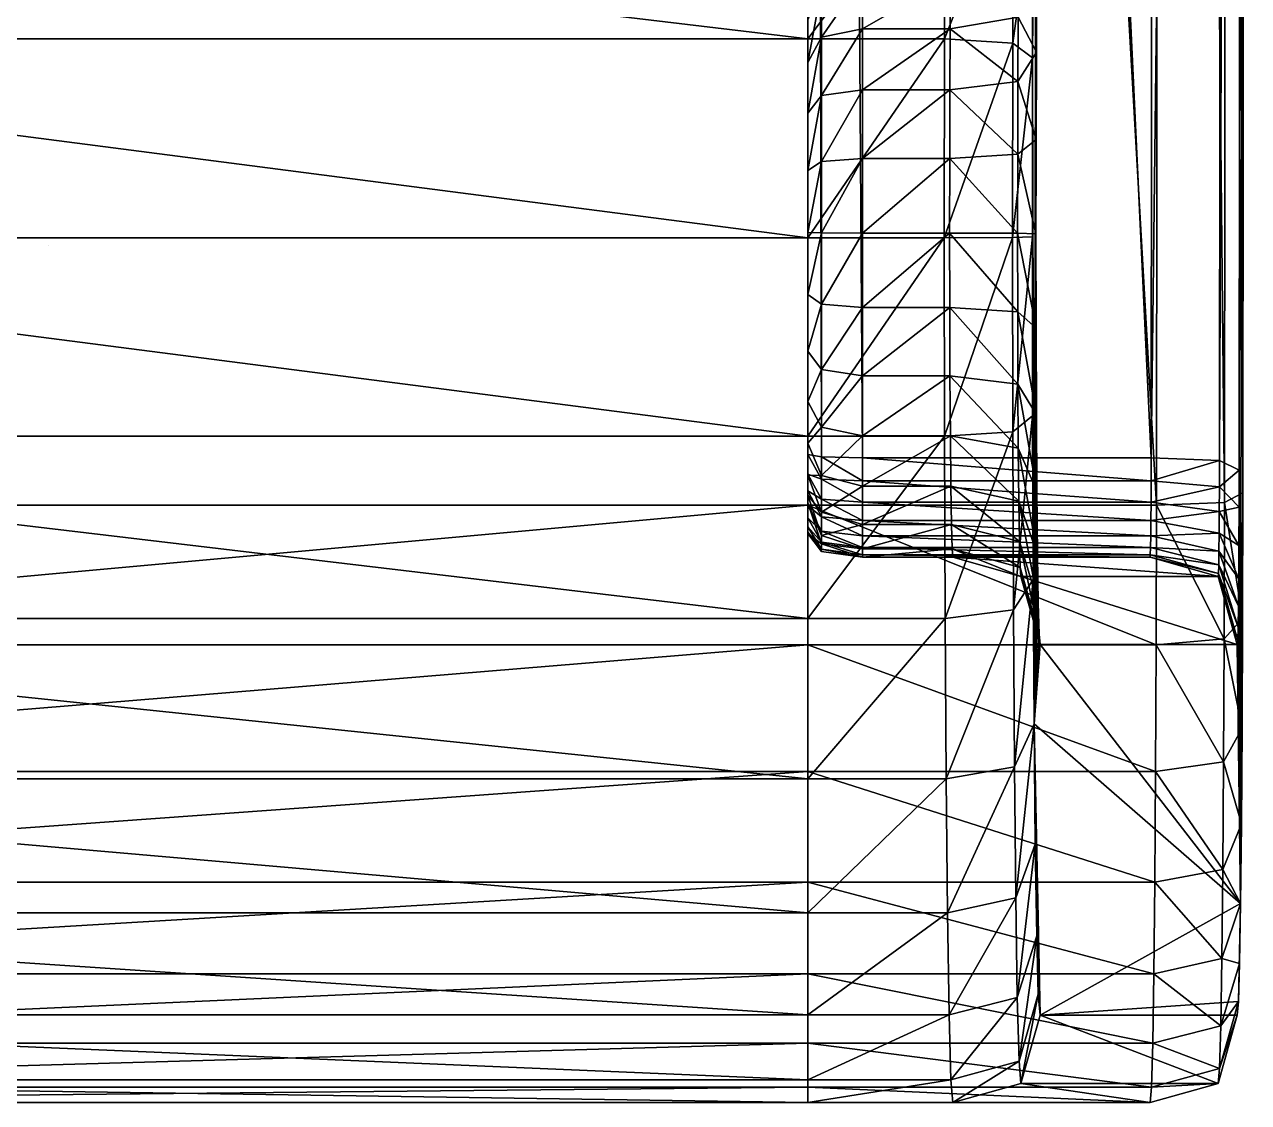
# Model space of a CAD drawing. Header units: metres. Extents: x -3624 to -92, y -1406 to 909.
# Drawn here: x -114.92 to -92.46, y 497.51 to 517.28 of the extents above; entities that cross this region are included whole.
import ezdxf

# ---------------------------------------------------------------- set-up
doc = ezdxf.new("R2010")
doc.units = ezdxf.units.M

msp = doc.modelspace()

# ---------------------------------------------------------------- linework, layer by layer
msp.add_line((-114.473, 513.233, 11.444), (-114.473, 513.233, -17.923))
for points in [[(-100.545, 508.727, 368.046), (-100.545, 785.077, 377.504), (-100.545, 899.025, 366.645)], [(-100.545, 508.727, 368.046), (-100.545, 899.025, 366.645), (-100.545, 874.83, 359.143)], [(-100.545, 508.727, 368.046), (-100.545, 874.83, 359.143), (-100.545, 874.009, 358.873)], [(-100.545, 508.727, 368.046), (-100.545, 874.009, 358.873), (-100.545, 873.226, 358.481)], [(-100.545, 763.264, 360.582), (-100.545, 508.727, 368.046), (-100.545, 873.226, 358.481)], [(-100.545, 509.396, 368.231), (-100.545, 647.085, 378.605), (-100.545, 785.077, 377.504)], [(-100.545, 509.035, 368.174), (-100.545, 509.396, 368.231), (-100.545, 785.077, 377.504)], [(-100.545, 508.727, 368.046), (-100.545, 509.035, 368.174), (-100.545, 785.077, 377.504)], [(-100.545, 763.264, 360.582), (-100.545, 759.889, 360.604), (-100.545, 508.727, 368.046)], [(-100.545, 759.889, 360.604), (-100.545, 647.079, 360.604), (-100.545, 508.727, 368.046)], [(-100.545, 509.396, 368.231), (-100.545, 632.676, 378.246), (-100.545, 647.085, 378.605)], [(-100.545, 647.079, 360.604), (-100.545, 643.704, 360.582), (-100.545, 508.727, 368.046)], [(-100.545, 643.704, 360.582), (-100.545, 640.326, 360.52), (-100.545, 508.727, 368.046)], [(-100.545, 640.326, 360.52), (-100.545, 636.949, 360.414), (-100.545, 508.727, 368.046)], [(-100.545, 636.949, 360.414), (-100.545, 633.574, 360.268), (-100.545, 508.727, 368.046)], [(-100.545, 633.574, 360.268), (-100.545, 630.201, 360.078), (-100.545, 508.727, 368.046)], [(-100.545, 509.396, 368.231), (-100.545, 625.485, 377.797), (-100.545, 632.676, 378.246)], [(-92.635, 509.109, 370.232), (-92.61, 501.162, 372.839), (-92.465, 632.208, 387.619)], [(-92.539, 621.672, 380.079), (-92.635, 509.109, 370.232), (-92.465, 632.208, 387.619)], [(-92.61, 501.162, 372.839), (-92.569, 508.689, 377.021), (-92.465, 632.208, 387.619)], [(-92.569, 508.689, 377.021), (-92.469, 624.783, 387.155), (-92.465, 632.208, 387.619)], [(-100.545, 630.201, 360.078), (-100.545, 626.83, 359.848), (-100.545, 508.727, 368.046)], [(-100.545, 626.83, 359.848), (-100.545, 532.138, 359.144), (-100.545, 508.727, 368.046)], [(-100.545, 509.396, 368.231), (-100.545, 621.891, 377.504), (-100.545, 625.485, 377.797)], [(-92.569, 508.689, 377.021), (-92.472, 621.07, 386.853), (-92.469, 624.783, 387.155)], [(-100.295, 509.35, 368.553), (-100.295, 621.828, 378.252), (-100.545, 621.891, 377.504)], [(-100.545, 621.891, 377.504), (-100.545, 509.396, 368.231), (-100.295, 509.35, 368.553)], [(-99.545, 509.335, 368.661), (-99.545, 621.807, 378.501), (-100.295, 621.828, 378.252)], [(-100.295, 621.828, 378.252), (-100.295, 509.35, 368.553), (-99.545, 509.335, 368.661)], [(-94.251, 509.335, 368.661), (-94.154, 621.807, 378.501), (-99.545, 621.807, 378.501)], [(-99.545, 621.807, 378.501), (-99.545, 509.335, 368.661), (-94.251, 509.335, 368.661)], [(-92.901, 621.777, 378.837), (-94.154, 621.807, 378.501), (-94.251, 509.335, 368.661)], [(-94.251, 509.335, 368.661), (-92.998, 509.286, 368.996), (-92.901, 621.777, 378.837)], [(-92.539, 621.672, 380.079), (-92.901, 621.777, 378.837), (-92.998, 509.286, 368.996)], [(-92.998, 509.286, 368.996), (-92.635, 509.109, 370.232), (-92.539, 621.672, 380.079)], [(-92.81, 620.964, 388.102), (-92.472, 621.07, 386.853), (-92.569, 508.689, 377.021)], [(-100.545, 620.935, 388.463), (-100.545, 508.463, 378.623), (-128.727, 508.463, 378.623)], [(-128.727, 508.463, 378.623), (-128.727, 620.935, 388.463), (-100.545, 620.935, 388.463)], [(-100.545, 620.935, 388.463), (-94.057, 620.935, 388.463), (-94.153, 508.463, 378.623)], [(-94.153, 508.463, 378.623), (-100.545, 508.463, 378.623), (-100.545, 620.935, 388.463)], [(-92.907, 508.513, 378.264), (-94.153, 508.463, 378.623), (-94.057, 620.935, 388.463)], [(-94.057, 620.935, 388.463), (-92.81, 620.964, 388.102), (-92.907, 508.513, 378.264)], [(-92.569, 508.689, 377.021), (-92.907, 508.513, 378.264), (-92.81, 620.964, 388.102)], [(-100.545, 532.138, 359.144), (-100.545, 531.294, 359.291), (-100.545, 508.727, 368.046)], [(-100.545, 531.294, 359.291), (-100.545, 530.441, 359.313), (-100.545, 508.727, 368.046)], [(-100.545, 530.441, 359.313), (-100.545, 529.59, 359.211), (-100.545, 508.727, 368.046)], [(-100.545, 529.59, 359.211), (-100.545, 528.757, 358.984), (-100.545, 508.727, 368.046)], [(-100.545, 528.757, 358.984), (-100.545, 527.954, 358.632), (-100.545, 508.727, 368.046)], [(-100.545, 527.954, 358.632), (-100.545, 527.224, 358.146), (-100.545, 508.727, 368.046)], [(-100.545, 527.224, 358.146), (-100.545, 526.583, 357.566), (-100.545, 508.727, 368.046)], [(-100.545, 526.583, 357.566), (-100.545, 526.038, 356.906), (-100.545, 508.727, 368.046)], [(-96.352, 526.34, -8.534), (-96.4, 522.365, -13.356), (-96.426, 516.668, -16.059)], [(-96.352, 526.34, -8.534), (-96.426, 516.668, -16.059), (-96.398, 504.457, -13.2)], [(-96.356, 516.776, -8.89), (-96.352, 526.34, -8.534), (-96.398, 504.457, -13.2)], [(-96.356, 516.776, -8.89), (-96.347, 518.193, -8.013), (-96.352, 526.34, -8.534)], [(-100.545, 526.038, 356.906), (-100.545, 525.596, 356.175), (-100.545, 508.727, 368.046)], [(-100.545, 525.596, 356.175), (-100.545, 525.264, 355.386), (-100.545, 508.727, 368.046)], [(-100.545, 525.264, 355.386), (-100.545, 525.049, 354.549), (-100.545, 508.727, 368.046)], [(-100.545, 525.049, 354.549), (-100.545, 524.957, 353.706), (-100.545, 508.727, 368.046)], [(-100.545, 524.957, 353.706), (-100.545, 517.962, -4.263), (-100.545, 514.606, -6.874)], [(-100.545, 524.957, 353.706), (-100.545, 514.606, -6.874), (-100.545, 508.509, -1.944)], [(-100.545, 524.957, 353.706), (-100.545, 508.509, -1.944), (-100.545, 508.727, 368.046)], [(-96.4, 522.365, -13.356), (-96.416, 519.687, -15.015), (-96.426, 516.668, -16.059)], [(-100.545, 517.018, -17.615), (-100.545, 520.379, -16.453), (-128.727, 520.379, -16.453)], [(-128.727, 520.379, -16.453), (-128.727, 517.018, -17.615), (-100.545, 517.018, -17.615)], [(-100.545, 517.018, -17.615), (-98.042, 517.018, -17.615), (-98.03, 520.379, -16.453)], [(-98.03, 520.379, -16.453), (-100.545, 520.379, -16.453), (-100.545, 517.018, -17.615)], [(-96.777, 520.228, -16.147), (-98.03, 520.379, -16.453), (-98.042, 517.018, -17.615)], [(-98.042, 517.018, -17.615), (-96.788, 516.941, -17.283), (-96.777, 520.228, -16.147)], [(-96.416, 519.687, -15.015), (-96.777, 520.228, -16.147), (-96.788, 516.941, -17.283)], [(-96.788, 516.941, -17.283), (-96.426, 516.668, -16.059), (-96.416, 519.687, -15.015)], [(-96.688, 517.418, -7.018), (-96.347, 518.193, -8.013), (-96.356, 516.776, -8.89)], [(-100.545, 517.962, -4.263), (-100.545, 517.362, -5.176), (-100.545, 516.582, -5.936)], [(-100.545, 517.962, -4.263), (-100.545, 516.582, -5.936), (-100.545, 514.606, -6.874)], [(-99.545, 518.138, -5.816), (-99.545, 517.202, -6.729), (-100.295, 517.047, -6.531)], [(-100.295, 517.047, -6.531), (-100.295, 517.944, -5.656), (-99.545, 518.138, -5.816)], [(-97.926, 518.138, -5.816), (-97.935, 517.202, -6.729), (-99.545, 517.202, -6.729)], [(-99.545, 517.202, -6.729), (-99.545, 518.138, -5.816), (-97.926, 518.138, -5.816)], [(-96.688, 517.418, -7.018), (-97.935, 517.202, -6.729), (-97.926, 518.138, -5.816)], [(-100.295, 517.944, -5.656), (-100.295, 517.047, -6.531), (-100.545, 516.582, -5.936)], [(-100.545, 516.582, -5.936), (-100.545, 517.362, -5.176), (-100.295, 517.944, -5.656)], [(-97.935, 517.202, -6.729), (-96.688, 517.418, -7.018), (-96.695, 516.236, -7.751)], [(-96.356, 516.776, -8.89), (-96.695, 516.236, -7.751), (-96.688, 517.418, -7.018)], [(-99.545, 517.202, -6.729), (-99.545, 516.085, -7.42), (-100.295, 515.977, -7.193)], [(-100.295, 515.977, -7.193), (-100.295, 517.047, -6.531), (-99.545, 517.202, -6.729)], [(-97.935, 517.202, -6.729), (-97.942, 516.085, -7.42), (-99.545, 516.085, -7.42)], [(-99.545, 516.085, -7.42), (-99.545, 517.202, -6.729), (-97.935, 517.202, -6.729)], [(-96.695, 516.236, -7.751), (-97.942, 516.085, -7.42), (-97.935, 517.202, -6.729)], [(-100.545, 513.37, -18.001), (-100.545, 517.018, -17.615), (-128.727, 517.018, -17.615)], [(-128.727, 517.018, -17.615), (-128.727, 513.37, -18.001), (-100.545, 513.37, -18.001)], [(-100.295, 517.047, -6.531), (-100.295, 515.977, -7.193), (-100.545, 515.653, -6.512)], [(-100.545, 515.653, -6.512), (-100.545, 516.582, -5.936), (-100.295, 517.047, -6.531)], [(-100.545, 513.37, -18.001), (-98.045, 513.37, -18.001), (-98.042, 517.018, -17.615)], [(-98.042, 517.018, -17.615), (-100.545, 517.018, -17.615), (-100.545, 513.37, -18.001)], [(-96.788, 516.941, -17.283), (-98.042, 517.018, -17.615), (-98.045, 513.37, -18.001)], [(-98.045, 513.37, -18.001), (-96.792, 513.373, -17.661), (-96.788, 516.941, -17.283)], [(-96.426, 516.668, -16.059), (-96.788, 516.941, -17.283), (-96.792, 513.373, -17.661)], [(-96.792, 513.373, -17.661), (-96.43, 513.384, -16.406), (-96.426, 516.668, -16.059)], [(-96.695, 516.236, -7.751), (-96.356, 516.776, -8.89), (-96.361, 515.175, -9.444)], [(-96.426, 516.668, -16.059), (-96.43, 513.384, -16.406), (-96.426, 510.106, -16.001)], [(-96.426, 516.668, -16.059), (-96.426, 510.106, -16.001), (-96.398, 504.457, -13.2)], [(-96.361, 515.175, -9.444), (-96.356, 516.776, -8.89), (-96.398, 504.457, -13.2)], [(-100.545, 516.582, -5.936), (-100.545, 515.653, -6.512), (-100.545, 514.606, -6.874)], [(-97.942, 516.085, -7.42), (-96.695, 516.236, -7.751), (-96.699, 514.901, -8.212)], [(-96.361, 515.175, -9.444), (-96.699, 514.901, -8.212), (-96.695, 516.236, -7.751)], [(-100.295, 515.977, -7.193), (-100.295, 514.77, -7.611), (-100.545, 514.606, -6.874)], [(-100.545, 514.606, -6.874), (-100.545, 515.653, -6.512), (-100.295, 515.977, -7.193)], [(-99.545, 516.085, -7.42), (-99.545, 514.825, -7.856), (-100.295, 514.77, -7.611)], [(-100.295, 514.77, -7.611), (-100.295, 515.977, -7.193), (-99.545, 516.085, -7.42)], [(-97.942, 516.085, -7.42), (-97.946, 514.825, -7.856), (-99.545, 514.825, -7.856)], [(-99.545, 514.825, -7.856), (-99.545, 516.085, -7.42), (-97.942, 516.085, -7.42)], [(-96.699, 514.901, -8.212), (-97.946, 514.825, -7.856), (-97.942, 516.085, -7.42)], [(-96.699, 514.901, -8.212), (-96.361, 515.175, -9.444), (-96.363, 513.443, -9.627)], [(-96.363, 513.443, -9.627), (-96.361, 515.175, -9.444), (-96.398, 504.457, -13.2)], [(-99.545, 514.825, -7.856), (-99.545, 513.457, -8.001), (-100.295, 513.459, -7.75)], [(-100.295, 513.459, -7.75), (-100.295, 514.77, -7.611), (-99.545, 514.825, -7.856)], [(-97.946, 514.825, -7.856), (-97.947, 513.457, -8.001), (-99.545, 513.457, -8.001)], [(-99.545, 513.457, -8.001), (-99.545, 514.825, -7.856), (-97.946, 514.825, -7.856)], [(-96.701, 513.454, -8.366), (-97.947, 513.457, -8.001), (-97.946, 514.825, -7.856)], [(-97.946, 514.825, -7.856), (-96.699, 514.901, -8.212), (-96.701, 513.454, -8.366)], [(-96.363, 513.443, -9.627), (-96.701, 513.454, -8.366), (-96.699, 514.901, -8.212)], [(-100.295, 514.77, -7.611), (-100.295, 513.459, -7.75), (-100.545, 513.465, -6.995)], [(-100.545, 513.465, -6.995), (-100.545, 514.606, -6.874), (-100.295, 514.77, -7.611)], [(-100.545, 514.606, -6.874), (-100.545, 513.465, -6.995), (-100.545, 512.327, -6.854)], [(-100.545, 514.606, -6.874), (-100.545, 512.327, -6.854), (-100.545, 510.368, -5.882)], [(-100.545, 514.606, -6.874), (-100.545, 510.368, -5.882), (-100.545, 508.509, -1.944)], [(-100.545, 512.327, -6.854), (-100.545, 513.465, -6.995), (-100.295, 513.459, -7.75)], [(-100.545, 509.728, -17.551), (-100.545, 513.37, -18.001), (-128.727, 513.37, -18.001)], [(-128.727, 513.37, -18.001), (-128.727, 509.728, -17.551), (-100.545, 509.728, -17.551)], [(-100.295, 513.459, -7.75), (-100.295, 512.15, -7.588), (-100.545, 512.327, -6.854)], [(-100.545, 509.728, -17.551), (-98.041, 509.728, -17.551), (-98.045, 513.37, -18.001)], [(-98.045, 513.37, -18.001), (-100.545, 513.37, -18.001), (-100.545, 509.728, -17.551)], [(-100.295, 512.15, -7.588), (-100.295, 513.459, -7.75), (-99.545, 513.457, -8.001)], [(-99.545, 513.457, -8.001), (-99.545, 512.091, -7.832), (-100.295, 512.15, -7.588)], [(-97.947, 513.457, -8.001), (-97.946, 512.091, -7.832), (-99.545, 512.091, -7.832)], [(-99.545, 512.091, -7.832), (-99.545, 513.457, -8.001), (-97.947, 513.457, -8.001)], [(-96.792, 513.373, -17.661), (-98.045, 513.37, -18.001), (-98.041, 509.728, -17.551)], [(-98.041, 509.728, -17.551), (-96.788, 509.811, -17.221), (-96.792, 513.373, -17.661)], [(-96.699, 512.009, -8.187), (-97.946, 512.091, -7.832), (-97.947, 513.457, -8.001)], [(-97.947, 513.457, -8.001), (-96.701, 513.454, -8.366), (-96.699, 512.009, -8.187)], [(-96.43, 513.384, -16.406), (-96.792, 513.373, -17.661), (-96.788, 509.811, -17.221)], [(-96.788, 509.811, -17.221), (-96.426, 510.106, -16.001), (-96.43, 513.384, -16.406)], [(-96.361, 511.713, -9.413), (-96.699, 512.009, -8.187), (-96.701, 513.454, -8.366)], [(-96.701, 513.454, -8.366), (-96.363, 513.443, -9.627), (-96.361, 511.713, -9.413)], [(-96.361, 511.713, -9.413), (-96.363, 513.443, -9.627), (-96.398, 504.457, -13.2)], [(-100.545, 512.327, -6.854), (-100.545, 511.287, -6.473), (-100.545, 510.368, -5.882)], [(-100.545, 511.287, -6.473), (-100.545, 512.327, -6.854), (-100.295, 512.15, -7.588)], [(-100.295, 512.15, -7.588), (-100.295, 510.951, -7.149), (-100.545, 511.287, -6.473)], [(-100.295, 510.951, -7.149), (-100.295, 512.15, -7.588), (-99.545, 512.091, -7.832)], [(-99.545, 512.091, -7.832), (-99.545, 510.838, -7.374), (-100.295, 510.951, -7.149)], [(-97.946, 512.091, -7.832), (-97.941, 510.838, -7.374), (-99.545, 510.838, -7.374)], [(-99.545, 510.838, -7.374), (-99.545, 512.091, -7.832), (-97.946, 512.091, -7.832)], [(-96.694, 510.682, -7.702), (-97.941, 510.838, -7.374), (-97.946, 512.091, -7.832)], [(-97.946, 512.091, -7.832), (-96.699, 512.009, -8.187), (-96.694, 510.682, -7.702)], [(-96.355, 510.122, -8.832), (-96.694, 510.682, -7.702), (-96.699, 512.009, -8.187)], [(-96.699, 512.009, -8.187), (-96.361, 511.713, -9.413), (-96.355, 510.122, -8.832)], [(-96.355, 510.122, -8.832), (-96.361, 511.713, -9.413), (-96.398, 504.457, -13.2)], [(-100.545, 510.368, -5.882), (-100.545, 511.287, -6.473), (-100.295, 510.951, -7.149)], [(-100.295, 510.951, -7.149), (-100.295, 509.893, -6.468), (-100.545, 510.368, -5.882)], [(-100.295, 509.893, -6.468), (-100.295, 510.951, -7.149), (-99.545, 510.838, -7.374)], [(-99.545, 510.838, -7.374), (-99.545, 509.734, -6.663), (-100.295, 509.893, -6.468)], [(-97.941, 510.838, -7.374), (-97.934, 509.734, -6.663), (-99.545, 509.734, -6.663)], [(-99.545, 509.734, -6.663), (-99.545, 510.838, -7.374), (-97.941, 510.838, -7.374)], [(-96.687, 509.513, -6.949), (-97.934, 509.734, -6.663), (-97.941, 510.838, -7.374)], [(-97.941, 510.838, -7.374), (-96.694, 510.682, -7.702), (-96.687, 509.513, -6.949)], [(-96.347, 508.721, -7.93), (-96.687, 509.513, -6.949), (-96.694, 510.682, -7.702)], [(-96.694, 510.682, -7.702), (-96.355, 510.122, -8.832), (-96.347, 508.721, -7.93)], [(-100.545, 510.368, -5.882), (-100.545, 509.601, -5.108), (-100.545, 509.018, -4.185)], [(-100.545, 510.368, -5.882), (-100.545, 509.018, -4.185), (-100.545, 508.509, -1.944)], [(-100.545, 509.601, -5.108), (-100.545, 510.368, -5.882), (-100.295, 509.893, -6.468)], [(-96.426, 510.106, -16.001), (-96.788, 509.811, -17.221), (-96.776, 506.545, -16.027)], [(-96.776, 506.545, -16.027), (-96.415, 507.104, -14.905), (-96.426, 510.106, -16.001)], [(-96.426, 510.106, -16.001), (-96.415, 507.104, -14.905), (-96.398, 504.457, -13.2)], [(-96.347, 508.721, -7.93), (-96.355, 510.122, -8.832), (-96.398, 504.457, -13.2)], [(-100.295, 509.893, -6.468), (-100.295, 509.011, -5.578), (-100.545, 509.601, -5.108)], [(-100.295, 509.011, -5.578), (-100.295, 509.893, -6.468), (-99.545, 509.734, -6.663)], [(-100.545, 506.388, -16.33), (-100.545, 509.728, -17.551), (-128.727, 509.728, -17.551)], [(-128.727, 509.728, -17.551), (-128.727, 506.388, -16.331), (-100.545, 506.388, -16.33)], [(-100.545, 506.388, -16.33), (-98.029, 506.388, -16.33), (-98.041, 509.728, -17.551)], [(-98.041, 509.728, -17.551), (-100.545, 509.728, -17.551), (-100.545, 506.388, -16.33)], [(-99.545, 509.734, -6.663), (-99.545, 508.814, -5.735), (-100.295, 509.011, -5.578)], [(-97.934, 509.734, -6.663), (-97.925, 508.814, -5.735), (-99.545, 508.814, -5.735)], [(-99.545, 508.814, -5.735), (-99.545, 509.734, -6.663), (-97.934, 509.734, -6.663)], [(-96.788, 509.811, -17.221), (-98.041, 509.728, -17.551), (-98.029, 506.388, -16.33)], [(-98.029, 506.388, -16.33), (-96.776, 506.545, -16.027), (-96.788, 509.811, -17.221)], [(-96.677, 508.539, -5.966), (-97.925, 508.814, -5.735), (-97.934, 509.734, -6.663)], [(-97.934, 509.734, -6.663), (-96.687, 509.513, -6.949), (-96.677, 508.539, -5.966)], [(-100.545, 509.018, -4.185), (-100.545, 509.601, -5.108), (-100.295, 509.011, -5.578)], [(-96.335, 507.555, -6.753), (-96.677, 508.539, -5.966), (-96.687, 509.513, -6.949)], [(-96.687, 509.513, -6.949), (-96.347, 508.721, -7.93), (-96.335, 507.555, -6.753)], [(-100.295, 508.94, 368.476), (-100.295, 509.35, 368.553), (-100.545, 509.396, 368.231)], [(-100.545, 509.396, 368.231), (-100.545, 509.035, 368.174), (-100.295, 508.94, 368.476)], [(-99.545, 508.909, 368.577), (-99.545, 509.335, 368.661), (-100.295, 509.35, 368.553)], [(-100.295, 509.35, 368.553), (-100.295, 508.94, 368.476), (-99.545, 508.909, 368.577)], [(-94.252, 508.909, 368.577), (-94.251, 509.335, 368.661), (-99.545, 509.335, 368.661)], [(-99.545, 509.335, 368.661), (-99.545, 508.909, 368.577), (-94.252, 508.909, 368.577)], [(-92.998, 509.286, 368.996), (-94.251, 509.335, 368.661), (-94.252, 508.909, 368.577)], [(-94.252, 508.909, 368.577), (-92.999, 508.804, 368.9), (-92.998, 509.286, 368.996)], [(-92.635, 509.109, 370.232), (-92.998, 509.286, 368.996), (-92.999, 508.804, 368.9)], [(-100.295, 508.573, 368.317), (-100.295, 508.94, 368.476), (-100.545, 509.035, 368.174)], [(-100.545, 509.035, 368.174), (-100.545, 508.727, 368.046), (-100.295, 508.573, 368.317)], [(-100.545, 509.018, -4.185), (-100.545, 508.646, -3.141), (-100.545, 508.509, -1.944)], [(-100.295, 509.011, -5.578), (-100.295, 508.339, -4.515), (-100.545, 509.018, -4.185)], [(-100.545, 508.646, -3.141), (-100.545, 509.018, -4.185), (-100.295, 508.339, -4.515)], [(-100.295, 508.339, -4.515), (-100.295, 509.011, -5.578), (-99.545, 508.814, -5.735)], [(-92.999, 508.804, 368.9), (-92.637, 508.428, 370.097), (-92.635, 509.109, 370.232)], [(-92.635, 509.109, 370.232), (-92.637, 508.428, 370.097), (-92.61, 501.162, 372.839)], [(-99.545, 508.521, 368.408), (-99.545, 508.909, 368.577), (-100.295, 508.94, 368.476)], [(-100.295, 508.94, 368.476), (-100.295, 508.573, 368.317), (-99.545, 508.521, 368.408)], [(-99.545, 508.814, -5.735), (-99.545, 508.113, -4.625), (-100.295, 508.339, -4.515)], [(-94.253, 508.521, 368.408), (-94.252, 508.909, 368.577), (-99.545, 508.909, 368.577)], [(-99.545, 508.909, 368.577), (-99.545, 508.521, 368.408), (-94.253, 508.521, 368.408)], [(-97.925, 508.814, -5.735), (-97.914, 508.113, -4.625), (-99.545, 508.113, -4.625)], [(-99.545, 508.113, -4.625), (-99.545, 508.814, -5.735), (-97.925, 508.814, -5.735)], [(-96.666, 507.796, -4.791), (-97.914, 508.113, -4.625), (-97.925, 508.814, -5.735)], [(-97.925, 508.814, -5.735), (-96.677, 508.539, -5.966), (-96.666, 507.796, -4.791)], [(-92.999, 508.804, 368.9), (-94.252, 508.909, 368.577), (-94.253, 508.521, 368.408)], [(-94.253, 508.521, 368.408), (-93.001, 508.348, 368.702), (-92.999, 508.804, 368.9)], [(-92.637, 508.428, 370.097), (-92.999, 508.804, 368.9), (-93.001, 508.348, 368.702)], [(-100.545, 508.509, -1.944), (-100.545, 508.458, 367.855), (-100.545, 508.727, 368.046)], [(-100.295, 508.251, 368.088), (-100.295, 508.573, 368.317), (-100.545, 508.727, 368.046)], [(-100.545, 508.727, 368.046), (-100.545, 508.458, 367.855), (-100.295, 508.251, 368.088)], [(-100.295, 508.339, -4.515), (-100.295, 507.911, -3.311), (-100.545, 508.646, -3.141)], [(-100.545, 508.509, -1.944), (-100.545, 508.646, -3.141), (-100.295, 507.911, -3.311)], [(-99.545, 508.183, 368.165), (-99.545, 508.521, 368.408), (-100.295, 508.573, 368.317)], [(-100.295, 508.573, 368.317), (-100.295, 508.251, 368.088), (-99.545, 508.183, 368.165)], [(-96.321, 506.665, -5.344), (-96.666, 507.796, -4.791), (-96.677, 508.539, -5.966)], [(-96.677, 508.539, -5.966), (-96.335, 507.555, -6.753), (-96.321, 506.665, -5.344)], [(-96.335, 507.555, -6.753), (-96.347, 508.721, -7.93), (-96.398, 504.457, -13.2)], [(-92.907, 508.513, 378.264), (-92.569, 508.689, 377.021), (-92.573, 506.387, 376.565)], [(-92.61, 501.162, 372.839), (-92.582, 504.377, 375.689), (-92.569, 508.689, 377.021)], [(-92.582, 504.377, 375.689), (-92.573, 506.387, 376.565), (-92.569, 508.689, 377.021)], [(-100.545, 508.463, 378.623), (-100.545, 505.906, 378.116), (-128.727, 505.906, 378.116)], [(-128.727, 505.906, 378.116), (-128.727, 508.463, 378.623), (-100.545, 508.463, 378.623)], [(-100.545, 508.509, -1.944), (-100.545, 507.943, 366.645), (-100.545, 507.969, 367.01)], [(-100.545, 508.509, -1.944), (-100.545, 507.969, 367.01), (-100.545, 508.069, 367.328)], [(-100.545, 508.509, -1.944), (-100.545, 508.069, 367.328), (-100.545, 508.236, 367.612)], [(-100.545, 508.509, -1.944), (-100.545, 508.236, 367.612), (-100.545, 508.458, 367.855)], [(-100.295, 507.911, -3.311), (-100.295, 507.759, -1.987), (-100.545, 508.509, -1.944)], [(-100.545, 507.943, 366.645), (-100.545, 508.509, -1.944), (-100.295, 507.759, -1.987)], [(-100.545, 508.463, 378.623), (-94.153, 508.463, 378.623), (-94.158, 505.906, 378.116)], [(-94.158, 505.906, 378.116), (-100.545, 505.906, 378.116), (-100.545, 508.463, 378.623)], [(-100.295, 507.986, 367.798), (-100.295, 508.251, 368.088), (-100.545, 508.458, 367.855)], [(-100.545, 508.458, 367.855), (-100.545, 508.236, 367.612), (-100.295, 507.986, 367.798)], [(-100.295, 507.911, -3.311), (-100.295, 508.339, -4.515), (-99.545, 508.113, -4.625)], [(-94.256, 508.183, 368.165), (-94.253, 508.521, 368.408), (-99.545, 508.521, 368.408)], [(-99.545, 508.521, 368.408), (-99.545, 508.183, 368.165), (-94.256, 508.183, 368.165)], [(-93.001, 508.348, 368.702), (-94.253, 508.521, 368.408), (-94.256, 508.183, 368.165)], [(-94.256, 508.183, 368.165), (-93.003, 507.949, 368.416), (-93.001, 508.348, 368.702)], [(-92.912, 506.011, 377.768), (-94.158, 505.906, 378.116), (-94.153, 508.463, 378.623)], [(-94.153, 508.463, 378.623), (-92.907, 508.513, 378.264), (-92.912, 506.011, 377.768)], [(-92.64, 507.727, 369.791), (-93.001, 508.348, 368.702), (-93.003, 507.949, 368.416)], [(-93.001, 508.348, 368.702), (-92.64, 507.727, 369.791), (-92.637, 508.428, 370.097)], [(-92.573, 506.387, 376.565), (-92.912, 506.011, 377.768), (-92.907, 508.513, 378.264)], [(-92.637, 508.428, 370.097), (-92.64, 507.727, 369.791), (-92.61, 501.162, 372.839)], [(-100.295, 507.785, 367.458), (-100.295, 507.986, 367.798), (-100.545, 508.236, 367.612)], [(-100.545, 508.236, 367.612), (-100.545, 508.069, 367.328), (-100.295, 507.785, 367.458)], [(-99.545, 507.902, 367.859), (-99.545, 508.183, 368.165), (-100.295, 508.251, 368.088)], [(-100.295, 508.251, 368.088), (-100.295, 507.986, 367.798), (-99.545, 507.902, 367.859)], [(-99.545, 508.113, -4.625), (-99.545, 507.666, -3.368), (-100.295, 507.911, -3.311)], [(-94.259, 507.902, 367.859), (-94.256, 508.183, 368.165), (-99.545, 508.183, 368.165)], [(-99.545, 508.183, 368.165), (-99.545, 507.902, 367.859), (-94.259, 507.902, 367.859)], [(-97.914, 508.113, -4.625), (-97.902, 507.666, -3.368), (-99.545, 507.666, -3.368)], [(-99.545, 507.666, -3.368), (-99.545, 508.113, -4.625), (-97.914, 508.113, -4.625)], [(-96.653, 507.323, -3.46), (-97.902, 507.666, -3.368), (-97.914, 508.113, -4.625)], [(-97.914, 508.113, -4.625), (-96.666, 507.796, -4.791), (-96.653, 507.323, -3.46)], [(-93.003, 507.949, 368.416), (-94.256, 508.183, 368.165), (-94.259, 507.902, 367.859)], [(-100.295, 507.659, 367.078), (-100.295, 507.785, 367.458), (-100.545, 508.069, 367.328)], [(-100.545, 508.069, 367.328), (-100.545, 507.969, 367.01), (-100.295, 507.659, 367.078)], [(-100.295, 507.618, 366.663), (-100.295, 507.659, 367.078), (-100.545, 507.969, 367.01)], [(-100.545, 507.969, 367.01), (-100.545, 507.943, 366.645), (-100.295, 507.618, 366.663)], [(-100.295, 507.759, -1.987), (-100.295, 507.618, 366.663), (-100.545, 507.943, 366.645)], [(-99.545, 507.69, 367.501), (-99.545, 507.902, 367.859), (-100.295, 507.986, 367.798)], [(-100.295, 507.986, 367.798), (-100.295, 507.785, 367.458), (-99.545, 507.69, 367.501)], [(-100.295, 507.759, -1.987), (-100.295, 507.911, -3.311), (-99.545, 507.666, -3.368)], [(-94.262, 507.69, 367.501), (-94.259, 507.902, 367.859), (-99.545, 507.902, 367.859)], [(-99.545, 507.902, 367.859), (-99.545, 507.69, 367.501), (-94.262, 507.69, 367.501)], [(-93.007, 507.62, 368.057), (-94.259, 507.902, 367.859), (-94.262, 507.69, 367.501)], [(-94.259, 507.902, 367.859), (-93.007, 507.62, 368.057), (-93.003, 507.949, 368.416)], [(-92.644, 507.115, 369.353), (-93.003, 507.949, 368.416), (-93.007, 507.62, 368.057)], [(-93.003, 507.949, 368.416), (-92.644, 507.115, 369.353), (-92.64, 507.727, 369.791)], [(-99.545, 507.556, 367.101), (-99.545, 507.69, 367.501), (-100.295, 507.785, 367.458)], [(-100.295, 507.785, 367.458), (-100.295, 507.659, 367.078), (-99.545, 507.556, 367.101)], [(-99.545, 507.666, -3.368), (-99.545, 507.509, -2.002), (-100.295, 507.759, -1.987)], [(-100.295, 507.618, 366.663), (-100.295, 507.759, -1.987), (-99.545, 507.509, -2.002)], [(-99.545, 507.509, 366.669), (-99.545, 507.556, 367.101), (-100.295, 507.659, 367.078)], [(-100.295, 507.659, 367.078), (-100.295, 507.618, 366.663), (-99.545, 507.509, 366.669)], [(-94.266, 507.556, 367.101), (-94.262, 507.69, 367.501), (-99.545, 507.69, 367.501)], [(-99.545, 507.69, 367.501), (-99.545, 507.556, 367.101), (-94.266, 507.556, 367.101)], [(-97.902, 507.666, -3.368), (-97.888, 507.509, -2.002), (-99.545, 507.509, -2.002)], [(-99.545, 507.509, -2.002), (-99.545, 507.666, -3.368), (-97.902, 507.666, -3.368)], [(-96.639, 507.159, -2.034), (-97.888, 507.509, -2.002), (-97.902, 507.666, -3.368)], [(-97.902, 507.666, -3.368), (-96.653, 507.323, -3.46), (-96.639, 507.159, -2.034)], [(-96.305, 506.097, -3.748), (-96.653, 507.323, -3.46), (-96.666, 507.796, -4.791)], [(-96.666, 507.796, -4.791), (-96.321, 506.665, -5.344), (-96.305, 506.097, -3.748)], [(-93.011, 507.371, 367.635), (-94.262, 507.69, 367.501), (-94.266, 507.556, 367.101)], [(-94.262, 507.69, 367.501), (-93.011, 507.371, 367.635), (-93.007, 507.62, 368.057)], [(-92.64, 507.727, 369.791), (-92.644, 507.115, 369.353), (-92.61, 501.162, 372.839)], [(-99.545, 507.509, -2.002), (-99.545, 507.509, 366.669), (-100.295, 507.618, 366.663)], [(-94.271, 507.509, 366.669), (-94.266, 507.556, 367.101), (-99.545, 507.556, 367.101)], [(-99.545, 507.556, 367.101), (-99.545, 507.509, 366.669), (-94.271, 507.509, 366.669)], [(-97.888, 507.509, -2.002), (-94.271, 507.509, 366.669), (-99.545, 507.509, 366.669)], [(-99.545, 507.509, 366.669), (-99.545, 507.509, -2.002), (-97.888, 507.509, -2.002)], [(-93.02, 507.159, 366.676), (-94.271, 507.509, 366.669), (-97.888, 507.509, -2.002)], [(-97.888, 507.509, -2.002), (-96.639, 507.159, -2.034), (-93.02, 507.159, 366.676)], [(-96.321, 506.665, -5.344), (-96.335, 507.555, -6.753), (-96.398, 504.457, -13.2)], [(-93.016, 507.212, 367.164), (-94.266, 507.556, 367.101), (-94.271, 507.509, 366.669)], [(-94.271, 507.509, 366.669), (-93.02, 507.159, 366.676), (-93.016, 507.212, 367.164)], [(-94.266, 507.556, 367.101), (-93.016, 507.212, 367.164), (-93.011, 507.371, 367.635)], [(-92.649, 506.61, 368.802), (-93.007, 507.62, 368.057), (-93.011, 507.371, 367.635)], [(-93.007, 507.62, 368.057), (-92.649, 506.61, 368.802), (-92.644, 507.115, 369.353)], [(-96.289, 505.909, -2.109), (-96.639, 507.159, -2.034), (-96.653, 507.323, -3.46)], [(-96.653, 507.323, -3.46), (-96.305, 506.097, -3.748), (-96.289, 505.909, -2.109)], [(-92.663, 505.984, 367.43), (-93.016, 507.212, 367.164), (-93.02, 507.159, 366.676)], [(-92.656, 506.228, 368.155), (-93.011, 507.371, 367.635), (-93.016, 507.212, 367.164)], [(-93.016, 507.212, 367.164), (-92.663, 505.984, 367.43), (-92.656, 506.228, 368.155)], [(-93.011, 507.371, 367.635), (-92.656, 506.228, 368.155), (-92.649, 506.61, 368.802)], [(-96.415, 507.104, -14.905), (-96.776, 506.545, -16.027), (-96.758, 503.665, -14.173)], [(-96.758, 503.665, -14.173), (-96.398, 504.457, -13.2), (-96.415, 507.104, -14.905)], [(-92.67, 505.909, 366.74), (-93.02, 507.159, 366.676), (-96.639, 507.159, -2.034)], [(-96.639, 507.159, -2.034), (-96.289, 505.909, -2.109), (-92.67, 505.909, 366.74)], [(-93.02, 507.159, 366.676), (-92.67, 505.909, 366.74), (-92.663, 505.984, 367.43)], [(-92.644, 507.115, 369.353), (-92.649, 506.61, 368.802), (-92.61, 501.162, 372.839)], [(-96.776, 506.545, -16.027), (-98.029, 506.388, -16.33), (-98.01, 503.443, -14.435)], [(-98.01, 503.443, -14.435), (-96.758, 503.665, -14.173), (-96.776, 506.545, -16.027)], [(-96.305, 506.097, -3.748), (-96.321, 506.665, -5.344), (-96.398, 504.457, -13.2)], [(-92.649, 506.61, 368.802), (-92.656, 506.228, 368.155), (-92.61, 501.162, 372.839)], [(-100.545, 503.443, -14.435), (-100.545, 506.388, -16.33), (-128.727, 506.388, -16.331)], [(-128.727, 506.388, -16.331), (-128.727, 503.443, -14.435), (-100.545, 503.443, -14.435)], [(-100.545, 503.443, -14.435), (-98.01, 503.443, -14.435), (-98.029, 506.388, -16.33)], [(-98.029, 506.388, -16.33), (-100.545, 506.388, -16.33), (-100.545, 503.443, -14.435)], [(-92.912, 506.011, 377.768), (-92.573, 506.387, 376.565), (-92.582, 504.377, 375.689)], [(-96.289, 505.909, -2.109), (-96.305, 506.097, -3.748), (-96.398, 504.457, -13.2)], [(-92.656, 506.228, 368.155), (-92.663, 505.984, 367.43), (-92.61, 501.162, 372.839)], [(-100.545, 505.906, 378.116), (-100.545, 503.583, 377.103), (-128.727, 503.583, 377.103)], [(-128.727, 503.583, 377.103), (-128.727, 505.906, 378.116), (-100.545, 505.906, 378.116)], [(-100.545, 505.906, 378.116), (-94.158, 505.906, 378.116), (-94.168, 503.583, 377.103)], [(-94.168, 503.583, 377.103), (-100.545, 503.583, 377.103), (-100.545, 505.906, 378.116)], [(-96.289, 505.909, -2.109), (-96.398, 504.457, -13.2), (-92.61, 501.162, 372.839)], [(-92.67, 505.909, 366.74), (-96.289, 505.909, -2.109), (-92.61, 501.162, 372.839)], [(-92.921, 503.757, 376.785), (-94.168, 503.583, 377.103), (-94.158, 505.906, 378.116)], [(-94.158, 505.906, 378.116), (-92.912, 506.011, 377.768), (-92.921, 503.757, 376.785)], [(-92.582, 504.377, 375.689), (-92.921, 503.757, 376.785), (-92.912, 506.011, 377.768)], [(-92.663, 505.984, 367.43), (-92.67, 505.909, 366.74), (-92.61, 501.162, 372.839)], [(-96.398, 504.457, -13.2), (-96.758, 503.665, -14.173), (-96.734, 501.264, -11.752)], [(-96.734, 501.264, -11.752), (-96.376, 502.248, -10.972), (-96.398, 504.457, -13.2)], [(-96.398, 504.457, -13.2), (-96.376, 502.248, -10.972), (-96.35, 500.566, -8.309)], [(-96.398, 504.457, -13.2), (-96.35, 500.566, -8.309), (-96.288, 499.109, -1.926)], [(-96.398, 504.457, -13.2), (-96.288, 499.109, -1.926), (-92.61, 501.162, 372.839)], [(-92.921, 503.757, 376.785), (-92.582, 504.377, 375.689), (-92.594, 502.619, 374.429)], [(-92.61, 501.162, 372.839), (-92.594, 502.619, 374.429), (-92.582, 504.377, 375.689)], [(-96.758, 503.665, -14.173), (-98.01, 503.443, -14.435), (-97.986, 500.989, -11.958)], [(-97.986, 500.989, -11.958), (-96.734, 501.264, -11.752), (-96.758, 503.665, -14.173)], [(-94.168, 503.583, 377.103), (-92.921, 503.757, 376.785), (-92.935, 501.785, 375.372)], [(-92.594, 502.619, 374.429), (-92.935, 501.785, 375.372), (-92.921, 503.757, 376.785)], [(-100.545, 503.583, 377.103), (-100.545, 501.551, 375.648), (-128.727, 501.551, 375.648)], [(-128.727, 501.551, 375.648), (-128.727, 503.583, 377.103), (-100.545, 503.583, 377.103)], [(-100.545, 500.989, -11.958), (-100.545, 503.443, -14.435), (-128.727, 503.443, -14.435)], [(-128.727, 503.443, -14.435), (-128.727, 500.989, -11.958), (-100.545, 500.989, -11.958)], [(-100.545, 503.583, 377.103), (-94.168, 503.583, 377.103), (-94.182, 501.551, 375.648)], [(-94.182, 501.551, 375.648), (-100.545, 501.551, 375.648), (-100.545, 503.583, 377.103)], [(-100.545, 500.989, -11.958), (-97.986, 500.989, -11.958), (-98.01, 503.443, -14.435)], [(-98.01, 503.443, -14.435), (-100.545, 503.443, -14.435), (-100.545, 500.989, -11.958)], [(-92.935, 501.785, 375.372), (-94.182, 501.551, 375.648), (-94.168, 503.583, 377.103)], [(-92.935, 501.785, 375.372), (-92.594, 502.619, 374.429), (-92.61, 501.162, 372.839)], [(-96.376, 502.248, -10.972), (-96.734, 501.264, -11.752), (-96.706, 499.435, -8.856)], [(-96.706, 499.435, -8.856), (-96.35, 500.566, -8.309), (-96.376, 502.248, -10.972)], [(-94.182, 501.551, 375.648), (-92.935, 501.785, 375.372), (-92.952, 500.153, 373.591)], [(-92.61, 501.162, 372.839), (-92.952, 500.153, 373.591), (-92.935, 501.785, 375.372)], [(-100.545, 501.551, 375.648), (-100.545, 499.87, 373.813), (-128.727, 499.87, 373.813)], [(-128.727, 499.87, 373.813), (-128.727, 501.551, 375.648), (-100.545, 501.551, 375.648)], [(-100.545, 501.551, 375.648), (-94.182, 501.551, 375.648), (-94.2, 499.87, 373.813)], [(-94.2, 499.87, 373.813), (-100.545, 499.87, 373.813), (-100.545, 501.551, 375.648)], [(-92.952, 500.153, 373.591), (-94.2, 499.87, 373.813), (-94.182, 501.551, 375.648)], [(-96.734, 501.264, -11.752), (-97.986, 500.989, -11.958), (-97.957, 499.119, -8.997)], [(-97.957, 499.119, -8.997), (-96.706, 499.435, -8.856), (-96.734, 501.264, -11.752)], [(-96.288, 499.109, -1.926), (-92.648, 499.362, 368.899), (-92.61, 501.162, 372.839)], [(-92.952, 500.153, 373.591), (-92.61, 501.162, 372.839), (-92.628, 500.06, 370.977)], [(-92.648, 499.362, 368.899), (-92.628, 500.06, 370.977), (-92.61, 501.162, 372.839)], [(-100.545, 499.119, -8.997), (-100.545, 500.989, -11.958), (-128.727, 500.989, -11.958)], [(-128.727, 500.989, -11.958), (-128.727, 499.119, -8.997), (-100.545, 499.119, -8.997)], [(-100.545, 499.119, -8.997), (-97.957, 499.119, -8.997), (-97.986, 500.989, -11.958)], [(-97.986, 500.989, -11.958), (-100.545, 500.989, -11.958), (-100.545, 499.119, -8.997)], [(-96.35, 500.566, -8.309), (-96.706, 499.435, -8.856), (-96.674, 498.27, -5.579)], [(-96.674, 498.27, -5.579), (-96.321, 499.496, -5.299), (-96.35, 500.566, -8.309)], [(-96.35, 500.566, -8.309), (-96.321, 499.496, -5.299), (-96.288, 499.109, -1.926)], [(-94.2, 499.87, 373.813), (-92.952, 500.153, 373.591), (-92.973, 498.917, 371.504)], [(-92.628, 500.06, 370.977), (-92.973, 498.917, 371.504), (-92.952, 500.153, 373.591)], [(-92.973, 498.917, 371.504), (-92.628, 500.06, 370.977), (-92.648, 499.362, 368.899)], [(-100.545, 499.87, 373.813), (-100.545, 498.597, 371.663), (-128.727, 498.597, 371.663)], [(-128.727, 498.597, 371.663), (-128.727, 499.87, 373.813), (-100.545, 499.87, 373.813)], [(-100.545, 499.87, 373.813), (-94.2, 499.87, 373.813), (-94.221, 498.597, 371.663)], [(-94.221, 498.597, 371.663), (-100.545, 498.597, 371.663), (-100.545, 499.87, 373.813)], [(-92.973, 498.917, 371.504), (-94.221, 498.597, 371.663), (-94.2, 499.87, 373.813)], [(-96.706, 499.435, -8.856), (-97.957, 499.119, -8.997), (-97.924, 497.927, -5.647)], [(-97.924, 497.927, -5.647), (-96.674, 498.27, -5.579), (-96.706, 499.435, -8.856)], [(-96.321, 499.496, -5.299), (-96.674, 498.27, -5.579), (-96.638, 497.859, -1.994)], [(-96.638, 497.859, -1.994), (-96.288, 499.109, -1.926), (-96.321, 499.496, -5.299)], [(-96.288, 499.109, -1.926), (-92.672, 499.109, 366.566), (-92.648, 499.362, 368.899)], [(-92.648, 499.362, 368.899), (-92.996, 498.134, 369.172), (-92.973, 498.917, 371.504)], [(-92.996, 498.134, 369.172), (-92.648, 499.362, 368.899), (-92.672, 499.109, 366.566)], [(-100.545, 497.927, -5.647), (-100.545, 499.119, -8.997), (-128.727, 499.119, -8.997)], [(-128.727, 499.119, -8.997), (-128.727, 497.927, -5.647), (-100.545, 497.927, -5.647)], [(-100.545, 497.927, -5.647), (-97.924, 497.927, -5.647), (-97.957, 499.119, -8.997)], [(-97.957, 499.119, -8.997), (-100.545, 499.119, -8.997), (-100.545, 497.927, -5.647)], [(-96.288, 499.109, -1.926), (-96.638, 497.859, -1.994), (-93.021, 497.859, 366.638)], [(-93.021, 497.859, 366.638), (-92.672, 499.109, 366.566), (-96.288, 499.109, -1.926)], [(-92.672, 499.109, 366.566), (-93.021, 497.859, 366.638), (-92.996, 498.134, 369.172)], [(-94.221, 498.597, 371.663), (-92.973, 498.917, 371.504), (-92.996, 498.134, 369.172)], [(-100.545, 498.597, 371.663), (-100.545, 497.791, 369.26), (-128.727, 497.791, 369.26)], [(-128.727, 497.791, 369.26), (-128.727, 498.597, 371.663), (-100.545, 498.597, 371.663)], [(-100.545, 498.597, 371.663), (-94.221, 498.597, 371.663), (-94.245, 497.791, 369.26)], [(-94.245, 497.791, 369.26), (-100.545, 497.791, 369.26), (-100.545, 498.597, 371.663)], [(-92.996, 498.134, 369.172), (-94.245, 497.791, 369.26), (-94.221, 498.597, 371.663)], [(-96.674, 498.27, -5.579), (-97.924, 497.927, -5.647), (-97.888, 497.509, -2.002)], [(-97.888, 497.509, -2.002), (-96.638, 497.859, -1.994), (-96.674, 498.27, -5.579)], [(-94.245, 497.791, 369.26), (-92.996, 498.134, 369.172), (-93.021, 497.859, 366.638)], [(-100.545, 497.509, -2.002), (-100.545, 497.927, -5.647), (-128.727, 497.927, -5.647)], [(-128.727, 497.927, -5.647), (-128.727, 497.509, -2.002), (-100.545, 497.509, -2.002)], [(-100.545, 497.791, 369.26), (-100.545, 497.509, 366.669), (-128.727, 497.509, 366.669)], [(-128.727, 497.509, 366.669), (-128.727, 497.791, 369.26), (-100.545, 497.791, 369.26)], [(-100.545, 497.509, -2.002), (-97.888, 497.509, -2.002), (-97.924, 497.927, -5.647)], [(-97.924, 497.927, -5.647), (-100.545, 497.927, -5.647), (-100.545, 497.509, -2.002)], [(-100.545, 497.791, 369.26), (-94.245, 497.791, 369.26), (-94.271, 497.509, 366.669)], [(-94.271, 497.509, 366.669), (-100.545, 497.509, 366.669), (-100.545, 497.791, 369.26)], [(-96.638, 497.859, -1.994), (-97.888, 497.509, -2.002), (-94.271, 497.509, 366.669)], [(-94.271, 497.509, 366.669), (-93.021, 497.859, 366.638), (-96.638, 497.859, -1.994)], [(-93.021, 497.859, 366.638), (-94.271, 497.509, 366.669), (-94.245, 497.791, 369.26)], [(-100.545, 497.509, 366.669), (-100.545, 497.509, -2.002), (-128.727, 497.509, -2.002)], [(-128.727, 497.509, -2.002), (-128.727, 497.509, 366.669), (-100.545, 497.509, 366.669)], [(-100.545, 497.509, 366.669), (-94.271, 497.509, 366.669), (-97.888, 497.509, -2.002)], [(-97.888, 497.509, -2.002), (-100.545, 497.509, -2.002), (-100.545, 497.509, 366.669)]]:
    msp.add_3dface(points)

doc.saveas('drawing.dxf')
